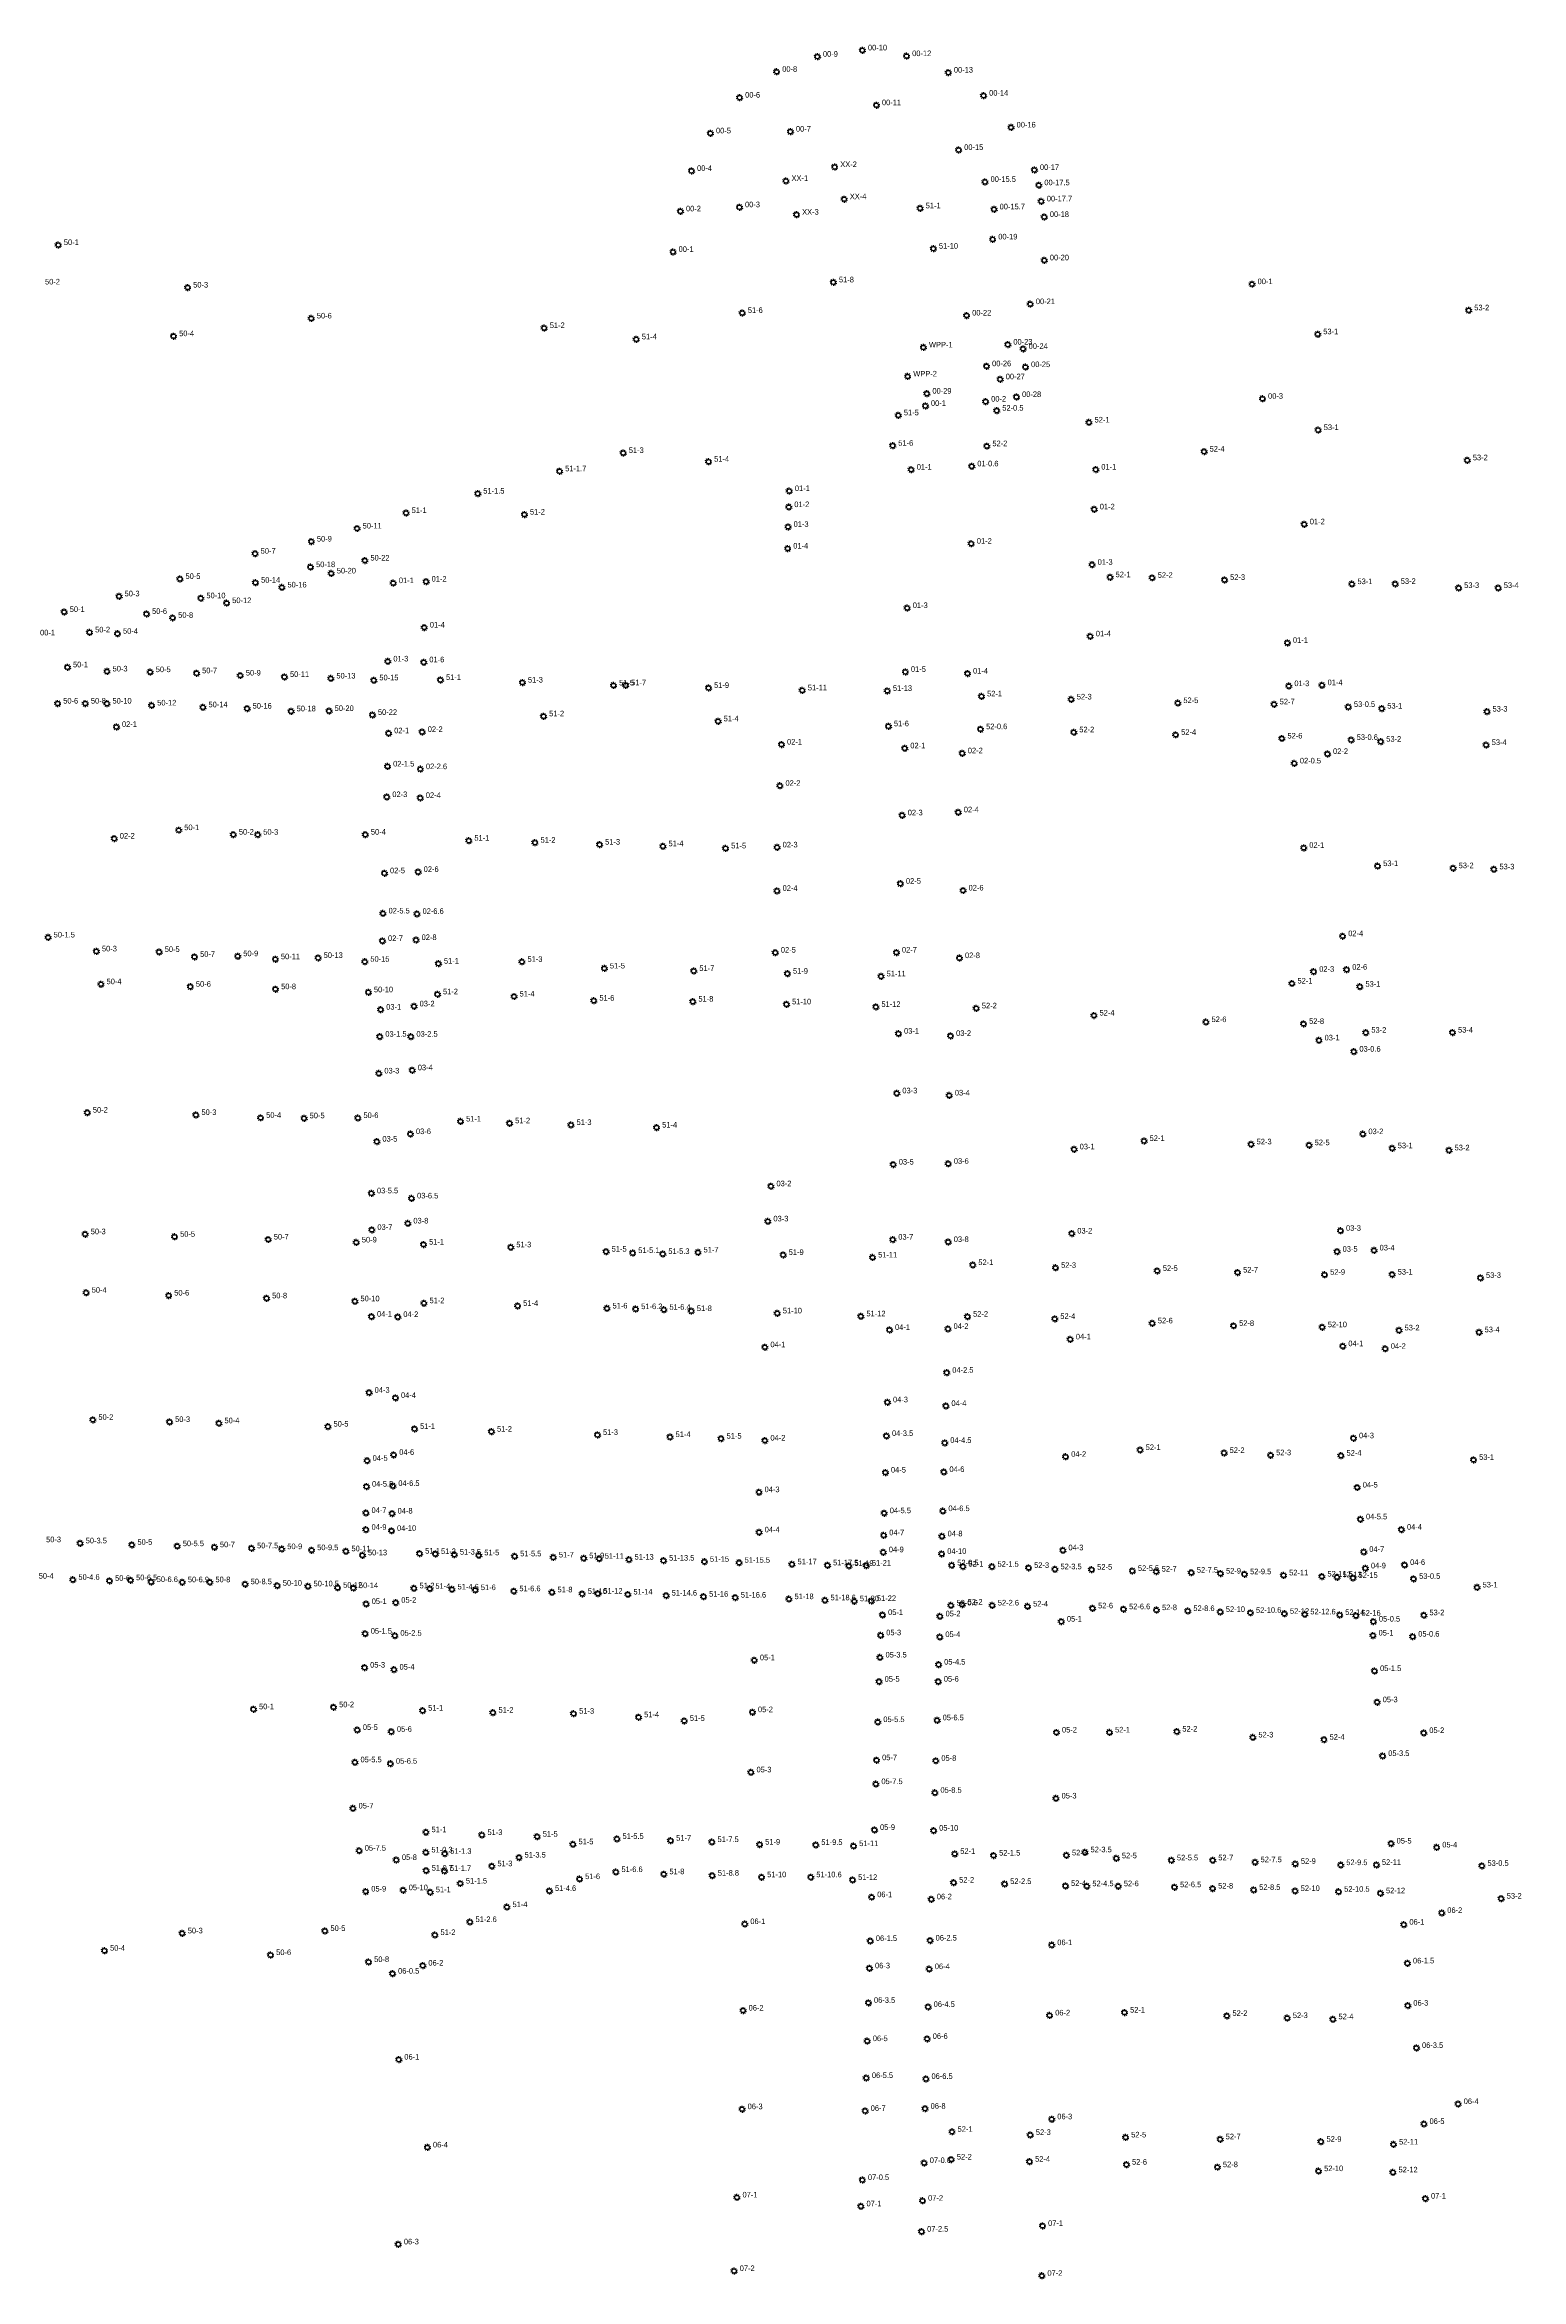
# Model space of a CAD drawing. Header units: inches. Extents: x 486468 to 494393, y 5455952 to 5461583.
# Drawn here: x 492440 to 492969, y 5458381 to 5459181 of the extents above; entities that cross this region are included whole.
import ezdxf

# ---------------------------------------------------------------- set-up
doc = ezdxf.new("R2010")
doc.units = ezdxf.units.IN
doc.header["$MEASUREMENT"] = 0
doc.layers.add('StreetLightingPoles', color=10, linetype='Continuous')

# ---------------------------------------------------------------- blocks, each defined once
blk = doc.blocks.new('Light')
at = {"color": 255}
for p, q in [((-0.71, 0.23), (-1.19, 0.39)), ((-0.44, 0.61), (-0.73, 1.01)), ((0, 0.75), (0, 1.25)), ((0.44, 0.61), (0.73, 1.01)), ((0.71, 0.23), (1.19, 0.39)), ((-0.71, -0.23), (-1.19, -0.39)), ((-0.44, -0.61), (-0.73, -1.01)), ((0, -0.75), (0, -1.25)), ((0.44, -0.61), (0.73, -1.01)), ((0.71, -0.23), (1.19, -0.39))]:
    blk.add_line(p, q, dxfattribs=at)
blk.add_circle((0, 0), 0.75, dxfattribs=at)

msp = doc.modelspace()

# ---------------------------------------------------------------- block references
at = {"layer": 'StreetLightingPoles'}
for p in [(492716.593, 5459176.976), (492732.703, 5459179.233), (492748.518, 5459177.172), (492702.014, 5459171.553), (492763.45, 5459171.284), (492688.753, 5459162.328), (492737.713, 5459159.605), (492776.071, 5459163.019), (492785.895, 5459151.634), (492678.318, 5459149.528), (492706.926, 5459150.159), (492767.132, 5459143.587), (492671.54, 5459136.082), (492722.788, 5459137.457), (492794.244, 5459136.422), (492705.343, 5459132.491), (492776.571, 5459132.147), (492795.825, 5459130.969), (492667.582, 5459121.612), (492688.702, 5459123.084), (492709.144, 5459120.417), (492726.199, 5459125.967), (492753.367, 5459122.684), (492779.813, 5459122.333), (492796.709, 5459125.179), (492797.789, 5459119.585), (492779.328, 5459111.565), (492444.952, 5459109.553), (492664.93, 5459107.087), (492758.099, 5459108.25), (492797.795, 5459104.106), (492722.318, 5459096.193), (492872.14, 5459095.555), (492491.227, 5459094.347), (492792.786, 5459088.404), (492535.478, 5459083.283), (492618.831, 5459079.837), (492689.711, 5459085.241), (492769.995, 5459084.332), (492949.68, 5459086.173), (492486.194, 5459076.933), (492651.783, 5459075.799), (492754.523, 5459072.896), (492784.73, 5459073.929), (492790.199, 5459072.395), (492895.643, 5459077.634), (492748.91, 5459062.511), (492777.122, 5459066.186), (492791.071, 5459065.866), (492755.764, 5459056.365), (492782.004, 5459061.513), (492787.845, 5459055.158), (492875.881, 5459054.535), (492745.551, 5459048.626), (492755.247, 5459051.976), (492776.794, 5459053.528), (492780.778, 5459050.261), (492813.798, 5459046.047), (492895.804, 5459043.328), (492647.107, 5459035.132), (492677.658, 5459031.998), (492743.548, 5459037.719), (492777.226, 5459037.57), (492854.973, 5459035.621), (492949.163, 5459032.532), (492624.336, 5459028.596), (492750.168, 5459029.139), (492771.835, 5459030.354), (492816.21, 5459029.192), (492595.039, 5459020.597), (492706.352, 5459015.755), (492706.54, 5459021.494), (492815.659, 5459014.957), (492551.872, 5459008.106), (492569.412, 5459013.631), (492611.74, 5459013.097), (492706.096, 5459008.678), (492890.816, 5459009.603), (492515.371, 5458999.066), (492535.503, 5459003.443), (492705.967, 5459000.929), (492771.657, 5459002.659), (492535.187, 5458994.272), (492542.619, 5458992.019), (492554.65, 5458996.637), (492814.9, 5458995.109), (492821.324, 5458990.66), (492836.394, 5458990.448), (492466.68, 5458983.823), (492488.479, 5458990.037), (492495.947, 5458983.143), (492515.517, 5458988.697), (492524.965, 5458987.005), (492564.822, 5458988.546), (492576.549, 5458989.099), (492862.299, 5458989.683), (492907.876, 5458988.194), (492923.363, 5458988.264), (492946.073, 5458986.8), (492960.236, 5458986.8), (492447.052, 5458978.22), (492476.5, 5458977.524), (492485.862, 5458976.127), (492505.191, 5458981.401), (492748.738, 5458979.628), (492456.13, 5458970.915), (492466.114, 5458970.422), (492575.909, 5458972.665), (492814.244, 5458969.495), (492884.783, 5458967.172), (492562.856, 5458960.518), (492575.732, 5458960.21), (492448.218, 5458958.432), (492462.385, 5458956.946), (492477.825, 5458956.695), (492494.42, 5458956.294), (492510.078, 5458955.491), (492525.87, 5458954.956), (492542.465, 5458954.422), (492557.853, 5458953.755), (492581.702, 5458953.884), (492611.022, 5458952.967), (492643.642, 5458951.925), (492647.969, 5458951.975), (492677.633, 5458951.039), (492748.078, 5458956.777), (492770.317, 5458956.198), (492885.292, 5458951.681), (492897.181, 5458952.02), (492444.72, 5458945.448), (492454.623, 5458945.448), (492462.348, 5458945.442), (492478.348, 5458944.767), (492496.706, 5458944.118), (492512.498, 5458943.646), (492528.256, 5458942.673), (492541.851, 5458942.782), (492711.188, 5458950.156), (492741.631, 5458949.98), (492775.327, 5458948.007), (492807.424, 5458946.919), (492845.578, 5458945.614), (492880.04, 5458945.149), (492906.604, 5458944.223), (492918.547, 5458943.654), (492956.218, 5458942.57), (492465.734, 5458937.081), (492557.343, 5458941.372), (492563.153, 5458934.824), (492575.152, 5458935.274), (492618.61, 5458940.885), (492681.068, 5458939.085), (492741.997, 5458937.326), (492774.967, 5458936.277), (492808.339, 5458935.166), (492703.743, 5458930.787), (492747.861, 5458929.431), (492768.429, 5458927.647), (492844.794, 5458934.253), (492882.813, 5458932.944), (492899.137, 5458927.398), (492907.599, 5458932.429), (492918.183, 5458931.795), (492955.918, 5458930.598), (492562.775, 5458922.93), (492574.515, 5458921.971), (492887.262, 5458924.021), (492562.493, 5458911.974), (492574.473, 5458911.664), (492703.183, 5458916.023), (492746.933, 5458905.447), (492767, 5458906.518), (492464.958, 5458897.121), (492488.035, 5458900.137), (492507.572, 5458898.551), (492516.312, 5458898.487), (492554.81, 5458898.549), (492591.852, 5458896.347), (492615.542, 5458895.638), (492638.644, 5458894.964), (492661.327, 5458894.38), (492683.753, 5458893.608), (492702.179, 5458893.957), (492890.632, 5458893.801), (492917.075, 5458887.273), (492944.097, 5458886.523), (492561.653, 5458884.714), (492573.703, 5458885.174), (492746.293, 5458880.968), (492768.717, 5458878.541), (492958.692, 5458886.107), (492702.147, 5458878.387), (492561.138, 5458870.323), (492573.304, 5458870.157), (492441.3, 5458861.734), (492458.577, 5458856.742), (492481.043, 5458856.527), (492493.686, 5458854.782), (492509.155, 5458855.019), (492560.934, 5458860.474), (492572.972, 5458860.814), (492701.537, 5458856.299), (492744.865, 5458856.341), (492904.562, 5458862.193), (492522.625, 5458853.953), (492537.922, 5458854.416), (492554.624, 5458853.033), (492580.962, 5458852.354), (492610.868, 5458853.014), (492640.37, 5458850.645), (492672.359, 5458849.724), (492705.868, 5458848.755), (492739.388, 5458847.795), (492767.432, 5458854.342), (492894.19, 5458849.462), (492906.003, 5458850.19), (492460.227, 5458845.012), (492492.207, 5458844.092), (492522.675, 5458843.223), (492555.904, 5458842.123), (492580.622, 5458841.394), (492608.041, 5458840.604), (492636.594, 5458839.097), (492672.019, 5458838.754), (492886.422, 5458845.255), (492910.728, 5458844.093), (492560.294, 5458835.904), (492572.262, 5458837.064), (492705.538, 5458837.795), (492737.517, 5458836.875), (492773.467, 5458836.346), (492815.58, 5458833.799), (492855.655, 5458831.444), (492890.569, 5458830.809), (492559.992, 5458826.214), (492571.123, 5458826.21), (492745.617, 5458827.285), (492764.239, 5458826.498), (492896.109, 5458824.887), (492912.848, 5458827.632), (492943.858, 5458827.698), (492908.57, 5458820.869), (492559.643, 5458813.054), (492571.603, 5458814.204), (492455.318, 5458799.037), (492745.007, 5458805.955), (492763.783, 5458805.184), (492494.192, 5458798.192), (492517.347, 5458797.179), (492532.896, 5458797.01), (492552.164, 5458797.095), (492570.953, 5458791.353), (492588.889, 5458795.879), (492606.444, 5458795.208), (492628.425, 5458794.615), (492659.051, 5458793.705), (492911.793, 5458791.338), (492558.933, 5458788.673), (492808.467, 5458785.897), (492833.489, 5458788.895), (492871.803, 5458787.683), (492892.565, 5458787.386), (492922.293, 5458786.281), (492942.645, 5458785.524), (492743.736, 5458780.452), (492763.419, 5458780.725), (492556.984, 5458770.154), (492571.349, 5458768.331), (492699.961, 5458772.688), (492570.023, 5458759.373), (492698.866, 5458760.114), (492454.558, 5458755.52), (492486.547, 5458754.601), (492520.066, 5458753.632), (492551.584, 5458752.572), (492557.145, 5458757.082), (492575.633, 5458751.823), (492606.866, 5458750.839), (492743.553, 5458753.582), (492763.402, 5458752.728), (492807.623, 5458755.766), (492903.783, 5458756.744), (492640.98, 5458749.269), (492650.499, 5458748.772), (492661.262, 5458748.437), (492673.88, 5458748.994), (492704.338, 5458748.114), (492736.338, 5458747.194), (492772.207, 5458744.474), (492801.813, 5458743.496), (492902.558, 5458749.274), (492915.806, 5458749.71), (492454.905, 5458734.57), (492838.217, 5458742.394), (492866.959, 5458741.809), (492898.087, 5458741.005), (492922.275, 5458741.083), (492953.867, 5458739.882), (492484.448, 5458733.581), (492519.476, 5458732.572), (492551.084, 5458731.512), (492575.803, 5458730.833), (492609.322, 5458729.864), (492641.3, 5458728.944), (492651.559, 5458728.707), (492661.652, 5458728.484), (492671.484, 5458728.01), (492702.239, 5458727.194), (492557.024, 5458726.013), (492566.424, 5458725.893), (492732.146, 5458726.131), (492742.397, 5458721.254), (492763.327, 5458721.624), (492770.317, 5458725.994), (492801.541, 5458725.217), (492836.442, 5458723.617), (492865.525, 5458722.733), (492897.262, 5458722.246), (492924.748, 5458721.09), (492953.378, 5458720.411), (492697.801, 5458715.071), (492807.089, 5458717.869), (492904.606, 5458715.438), (492919.801, 5458714.52), (492762.878, 5458705.942), (492556.154, 5458698.803), (492565.594, 5458696.943), (492741.648, 5458695.354), (492457.291, 5458689.083), (492484.762, 5458688.307), (492502.414, 5458687.856), (492541.445, 5458686.671), (492762.576, 5458694.043), (492572.422, 5458685.835), (492599.952, 5458684.849), (492637.887, 5458683.686), (492663.87, 5458682.914), (492682.11, 5458682.349), (492697.801, 5458681.682), (492741.303, 5458683.3), (492762.156, 5458680.829), (492908.424, 5458682.5), (492555.454, 5458674.433), (492564.954, 5458676.543), (492805.427, 5458675.861), (492832.089, 5458678.271), (492862.127, 5458677.243), (492878.792, 5458676.421), (492903.969, 5458676.259), (492951.406, 5458674.753), (492555.224, 5458665.196), (492564.632, 5458665.423), (492695.706, 5458663.193), (492740.928, 5458670.223), (492761.856, 5458670.413), (492909.772, 5458664.87), (492555.047, 5458655.744), (492564.387, 5458655.547), (492740.507, 5458655.678), (492761.497, 5458656.418), (492555.047, 5458649.753), (492564.19, 5458649.36), (492695.744, 5458648.807), (492740.321, 5458647.773), (492761.19, 5458647.39), (492910.926, 5458653.468), (492925.597, 5458649.782), (492452.764, 5458644.876), (492471.268, 5458644.341), (492487.509, 5458643.874), (492500.802, 5458643.493), (492514.081, 5458643.113), (492524.9, 5458642.803), (492535.597, 5458642.435), (492547.867, 5458642.029), (492553.775, 5458640.602), (492574.234, 5458641.214), (492579.902, 5458641.05), (492586.657, 5458640.855), (492595.404, 5458640.603), (492608.247, 5458640.232), (492622.095, 5458639.831), (492632.973, 5458639.517), (492638.504, 5458639.359), (492649.183, 5458639.054), (492661.52, 5458638.701), (492740.166, 5458641.695), (492761.067, 5458641.111), (492804.446, 5458642.393), (492912.105, 5458641.81), (492450.145, 5458631.83), (492463.259, 5458631.45), (492470.774, 5458631.685), (492478.173, 5458631.023), (492489.317, 5458630.962), (492499.177, 5458630.962), (492676.16, 5458638.281), (492688.579, 5458637.922), (492707.508, 5458637.375), (492720.212, 5458637.009), (492727.86, 5458636.789), (492734.115, 5458636.897), (492764.657, 5458637), (492768.668, 5458636.569), (492779.077, 5458636.502), (492792.168, 5458636.114), (492801.602, 5458635.615), (492814.741, 5458635.445), (492829.308, 5458635.014), (492837.821, 5458634.762), (492850.404, 5458634.389), (492860.835, 5458634.08), (492869.438, 5458633.825), (492883.429, 5458633.411), (492897.13, 5458633.005), (492902.56, 5458632.759), (492908.263, 5458632.501), (492912.7, 5458635.93), (492926.728, 5458637.137), (492929.927, 5458632.167), (492511.801, 5458630.247), (492523.306, 5458629.72), (492534.304, 5458629.488), (492544.883, 5458628.979), (492550.549, 5458628.855), (492555.109, 5458623.161), (492565.704, 5458623.622), (492572.226, 5458628.771), (492577.891, 5458628.609), (492585.84, 5458628.382), (492594.179, 5458628.143), (492607.951, 5458627.748), (492621.61, 5458627.354), (492632.428, 5458626.785), (492638.027, 5458626.882), (492648.762, 5458626.575), (492662.465, 5458626.179), (492675.857, 5458625.789), (492687.194, 5458625.465), (492706.426, 5458624.908), (492719.297, 5458624.504), (492729.809, 5458624.174), (492735.917, 5458624.223), (492764.392, 5458622.649), (492768.376, 5458622.958), (492779.167, 5458622.649), (492952.666, 5458629.093), (492739.909, 5458619.226), (492760.467, 5458618.744), (492791.798, 5458622.289), (492803.888, 5458616.884), (492815.059, 5458621.625), (492826.129, 5458621.309), (492837.931, 5458620.972), (492849.151, 5458620.651), (492860.771, 5458620.319), (492871.56, 5458620.011), (492883.722, 5458619.664), (492891.007, 5458619.456), (492903.505, 5458619.258), (492909.324, 5458618.968), (492915.554, 5458616.88), (492933.621, 5458619.145), (492554.775, 5458612.524), (492565.387, 5458611.808), (492739.237, 5458611.98), (492760.401, 5458611.335), (492915.422, 5458611.895), (492929.618, 5458611.506), (492554.554, 5458600.413), (492565.068, 5458599.69), (492694.019, 5458603.046), (492738.988, 5458604.03), (492759.97, 5458601.492), (492915.967, 5458599.166), (492738.667, 5458595.366), (492759.842, 5458595.369), (492514.783, 5458585.501), (492543.436, 5458586.231), (492575.314, 5458585.015), (492600.483, 5458584.268), (492629.357, 5458583.899), (492652.604, 5458582.641), (492693.335, 5458584.45), (492916.907, 5458588.017), (492551.941, 5458578.081), (492564.123, 5458577.428), (492668.962, 5458581.346), (492738.204, 5458580.905), (492759.415, 5458581.553), (492802.137, 5458577.181), (492821.122, 5458577.203), (492845.21, 5458577.509), (492872.417, 5458575.408), (492897.901, 5458574.592), (492933.586, 5458576.996), (492737.766, 5458567.273), (492758.965, 5458567.044), (492918.881, 5458568.763), (492551.102, 5458566.52), (492563.784, 5458565.993), (492692.818, 5458562.918), (492737.516, 5458558.714), (492758.64, 5458555.604), (492801.99, 5458553.57), (492550.411, 5458549.99), (492552.629, 5458534.857), (492576.517, 5458541.505), (492596.536, 5458540.476), (492616.32, 5458539.878), (492629.118, 5458537.152), (492644.86, 5458539.094), (492664.078, 5458538.447), (492678.871, 5458537.962), (492695.933, 5458537.077), (492716.013, 5458536.915), (492729.554, 5458536.517), (492737.025, 5458542.294), (492758.184, 5458542.066), (492921.883, 5458537.443), (492938.217, 5458536.045), (492565.919, 5458531.533), (492576.465, 5458534.254), (492576.586, 5458527.73), (492583.115, 5458527.61), (492583.236, 5458533.77), (492600.103, 5458529.319), (492609.823, 5458532.426), (492644.483, 5458527.224), (492765.744, 5458533.744), (492779.635, 5458533.137), (492805.715, 5458533.192), (492812.362, 5458534.311), (492823.578, 5458532.165), (492843.274, 5458531.407), (492858.078, 5458531.432), (492873.216, 5458530.75), (492887.634, 5458530.16), (492903.883, 5458529.715), (492916.634, 5458529.785), (492954.403, 5458529.438), (492554.949, 5458520.27), (492568.36, 5458520.737), (492578.048, 5458520.002), (492588.82, 5458523.136), (492620.699, 5458520.461), (492631.481, 5458524.707), (492661.642, 5458526.465), (492678.964, 5458525.936), (492696.63, 5458525.396), (492714.221, 5458525.378), (492729.184, 5458524.4), (492765.351, 5458523.442), (492783.613, 5458522.951), (492805.375, 5458522.255), (492813.004, 5458522.167), (492824.27, 5458522.167), (492844.376, 5458521.819), (492858.035, 5458521.34), (492872.724, 5458520.841), (492887.558, 5458520.443), (492903.124, 5458520.177), (492918.078, 5458519.634), (492605.491, 5458514.68), (492736.005, 5458518.246), (492757.363, 5458517.476), (492940.02, 5458512.601), (492961.289, 5458517.704), (492489.282, 5458505.295), (492540.346, 5458506.141), (492579.729, 5458504.684), (492592.269, 5458509.336), (492690.61, 5458508.609), (492756.922, 5458502.716), (492926.463, 5458508.387), (492461.469, 5458499.072), (492520.927, 5458497.519), (492555.992, 5458495.021), (492735.528, 5458502.552), (492800.451, 5458501.075), (492564.552, 5458490.861), (492575.38, 5458493.756), (492735.231, 5458492.782), (492756.616, 5458492.497), (492927.747, 5458494.538), (492734.854, 5458480.421), (492756.212, 5458478.963), (492927.865, 5458479.427), (492689.986, 5458477.662), (492799.702, 5458475.915), (492826.491, 5458476.945), (492863.127, 5458475.761), (492884.736, 5458474.964), (492901.08, 5458474.529), (492734.437, 5458466.72), (492755.87, 5458467.519), (492930.965, 5458464.273), (492566.78, 5458460.112), (492734.109, 5458453.516), (492755.441, 5458453.191), (492689.646, 5458442.362), (492733.678, 5458441.741), (492755.123, 5458442.54), (492800.45, 5458438.767), (492945.891, 5458444.191), (492764.778, 5458434.261), (492792.782, 5458433.131), (492826.914, 5458432.248), (492860.719, 5458431.587), (492896.812, 5458430.71), (492933.666, 5458437.084), (492577.029, 5458428.673), (492754.815, 5458423.089), (492764.517, 5458424.352), (492792.521, 5458423.57), (492922.747, 5458429.728), (492732.688, 5458417), (492827.192, 5458422.515), (492859.732, 5458421.61), (492895.935, 5458420.185), (492922.572, 5458419.731), (492687.803, 5458410.772), (492732.173, 5458407.599), (492754.226, 5458409.583), (492934.183, 5458410.341), (492797.171, 5458400.594), (492566.628, 5458393.979), (492753.882, 5458398.525), (492686.801, 5458384.43), (492796.919, 5458382.725)]:
    msp.add_blockref('Light', p, dxfattribs=at)

# ---------------------------------------------------------------- texts
for s, p in [('00-9', (492718.593, 5459176.976)), ('00-10', (492734.703, 5459179.233)), ('00-12', (492750.518, 5459177.172)), ('00-8', (492704.014, 5459171.553)), ('00-13', (492765.45, 5459171.284)), ('00-6', (492690.753, 5459162.328)), ('00-11', (492739.713, 5459159.605)), ('00-14', (492778.071, 5459163.019)), ('00-7', (492708.926, 5459150.159)), ('00-16', (492787.895, 5459151.634)), ('00-5', (492680.318, 5459149.528)), ('00-15', (492769.132, 5459143.587)), ('00-4', (492673.54, 5459136.082)), ('XX-2', (492724.788, 5459137.457)), ('00-17', (492796.244, 5459136.422)), ('XX-1', (492707.343, 5459132.491)), ('XX-4', (492728.199, 5459125.967)), ('00-15.5', (492778.571, 5459132.147)), ('00-17.5', (492797.825, 5459130.969)), ('00-2', (492669.582, 5459121.612)), ('00-3', (492690.702, 5459123.084)), ('XX-3', (492711.144, 5459120.417)), ('51-1', (492755.367, 5459122.684)), ('00-15.7', (492781.813, 5459122.333)), ('00-17.7', (492798.709, 5459125.179)), ('00-18', (492799.789, 5459119.585)), ('00-19', (492781.328, 5459111.565)), ('50-1', (492446.952, 5459109.553)), ('00-1', (492666.93, 5459107.087)), ('51-10', (492760.099, 5459108.25)), ('00-20', (492799.795, 5459104.106)), ('50-2', (492440.201, 5459095.45)), ('50-3', (492493.227, 5459094.347)), ('51-8', (492724.318, 5459096.193)), ('00-1', (492874.14, 5459095.555)), ('00-21', (492794.786, 5459088.404)), ('53-2', (492951.68, 5459086.173)), ('50-6', (492537.478, 5459083.283)), ('51-2', (492620.831, 5459079.837)), ('51-6', (492691.711, 5459085.241)), ('00-22', (492771.995, 5459084.332)), ('53-1', (492897.643, 5459077.634)), ('50-4', (492488.194, 5459076.933)), ('51-4', (492653.783, 5459075.799)), ('WPP-1', (492756.523, 5459072.896)), ('00-23', (492786.73, 5459073.929)), ('00-24', (492792.199, 5459072.395)), ('WPP-2', (492750.91, 5459062.511)), ('00-26', (492779.122, 5459066.186)), ('00-25', (492793.071, 5459065.866)), ('00-29', (492757.764, 5459056.365)), ('00-27', (492784.004, 5459061.513)), ('00-28', (492789.845, 5459055.158)), ('00-3', (492877.881, 5459054.535)), ('51-5', (492747.551, 5459048.626)), ('00-1', (492757.247, 5459051.976)), ('00-2', (492778.794, 5459053.528)), ('52-0.5', (492782.778, 5459050.261)), ('52-1', (492815.798, 5459046.047)), ('51-6', (492745.548, 5459037.719)), ('53-1', (492897.804, 5459043.328)), ('51-3', (492649.107, 5459035.132)), ('51-4', (492679.658, 5459031.998)), ('01-0.6', (492773.835, 5459030.354)), ('52-2', (492779.226, 5459037.57)), ('52-4', (492856.973, 5459035.621)), ('53-2', (492951.163, 5459032.532)), ('51-1.7', (492626.336, 5459028.596)), ('01-1', (492752.168, 5459029.139)), ('01-1', (492818.21, 5459029.192)), ('51-1.5', (492597.039, 5459020.597)), ('01-2', (492708.352, 5459015.755)), ('01-1', (492708.54, 5459021.494)), ('01-2', (492817.659, 5459014.957)), ('50-11', (492553.872, 5459008.106)), ('51-1', (492571.412, 5459013.631)), ('51-2', (492613.74, 5459013.097)), ('01-3', (492708.096, 5459008.678)), ('01-2', (492892.816, 5459009.603)), ('50-7', (492517.371, 5458999.066)), ('50-9', (492537.503, 5459003.443)), ('01-4', (492707.967, 5459000.929)), ('01-2', (492773.657, 5459002.659)), ('50-5', (492490.479, 5458990.037)), ('50-18', (492537.187, 5458994.272)), ('50-20', (492544.619, 5458992.019)), ('50-22', (492556.65, 5458996.637)), ('01-3', (492816.9, 5458995.109)), ('52-1', (492823.324, 5458990.66)), ('52-2', (492838.394, 5458990.448)), ('52-3', (492864.299, 5458989.683)), ('50-3', (492468.68, 5458983.823)), ('50-10', (492497.947, 5458983.143)), ('50-14', (492517.517, 5458988.697)), ('50-16', (492526.965, 5458987.005)), ('01-1', (492566.822, 5458988.546)), ('01-2', (492578.549, 5458989.099)), ('53-1', (492909.876, 5458988.194)), ('53-2', (492925.363, 5458988.264)), ('53-3', (492948.073, 5458986.8)), ('53-4', (492962.236, 5458986.8)), ('50-1', (492449.052, 5458978.22)), ('50-6', (492478.5, 5458977.524)), ('50-8', (492487.862, 5458976.127)), ('50-12', (492507.191, 5458981.401)), ('01-3', (492750.738, 5458979.628)), ('00-1', (492438.428, 5458969.853)), ('50-2', (492458.13, 5458970.915)), ('50-4', (492468.114, 5458970.422)), ('01-4', (492577.909, 5458972.665)), ('01-4', (492816.244, 5458969.495)), ('01-1', (492886.783, 5458967.172)), ('50-1', (492450.218, 5458958.432)), ('01-3', (492564.856, 5458960.518)), ('01-6', (492577.732, 5458960.21)), ('50-3', (492464.385, 5458956.946)), ('50-5', (492479.825, 5458956.695)), ('50-7', (492496.42, 5458956.294)), ('50-9', (492512.078, 5458955.491)), ('50-11', (492527.87, 5458954.956)), ('50-13', (492544.465, 5458954.422)), ('50-15', (492559.853, 5458953.755)), ('51-1', (492583.702, 5458953.884)), ('51-3', (492613.022, 5458952.967)), ('51-5', (492645.642, 5458951.925)), ('51-7', (492649.969, 5458951.975)), ('51-9', (492679.633, 5458951.039)), ('51-11', (492713.188, 5458950.156)), ('51-13', (492743.631, 5458949.98)), ('01-5', (492750.078, 5458956.777)), ('01-4', (492772.317, 5458956.198)), ('01-3', (492887.292, 5458951.681)), ('01-4', (492899.181, 5458952.02)), ('50-6', (492446.72, 5458945.448)), ('50-8', (492456.623, 5458945.448)), ('50-10', (492464.348, 5458945.442)), ('50-12', (492480.348, 5458944.767)), ('50-14', (492498.706, 5458944.118)), ('50-16', (492514.498, 5458943.646)), ('50-18', (492530.256, 5458942.673)), ('50-20', (492543.851, 5458942.782)), ('52-1', (492777.327, 5458948.007)), ('52-3', (492809.424, 5458946.919)), ('52-5', (492847.578, 5458945.614)), ('52-7', (492882.04, 5458945.149)), ('53-0.5', (492908.604, 5458944.223)), ('53-1', (492920.547, 5458943.654)), ('53-3', (492958.218, 5458942.57)), ('02-1', (492467.734, 5458937.081)), ('50-22', (492559.343, 5458941.372)), ('02-1', (492565.153, 5458934.824)), ('02-2', (492577.152, 5458935.274)), ('51-2', (492620.61, 5458940.885)), ('51-4', (492683.068, 5458939.085)), ('51-6', (492743.997, 5458937.326)), ('52-0.6', (492776.967, 5458936.277)), ('52-2', (492810.339, 5458935.166)), ('52-4', (492846.794, 5458934.253)), ('02-1', (492705.743, 5458930.787)), ('02-1', (492749.861, 5458929.431)), ('02-2', (492770.429, 5458927.647)), ('52-6', (492884.813, 5458932.944)), ('02-2', (492901.137, 5458927.398)), ('53-0.6', (492909.599, 5458932.429)), ('53-2', (492920.183, 5458931.795)), ('53-4', (492957.918, 5458930.598)), ('02-1.5', (492564.775, 5458922.93)), ('02-2.6', (492576.515, 5458921.971)), ('02-0.5', (492889.262, 5458924.021)), ('02-3', (492564.493, 5458911.974)), ('02-4', (492576.473, 5458911.664)), ('02-2', (492705.183, 5458916.023)), ('02-3', (492748.933, 5458905.447)), ('02-4', (492769, 5458906.518)), ('02-2', (492466.958, 5458897.121)), ('50-1', (492490.035, 5458900.137)), ('50-2', (492509.572, 5458898.551)), ('50-3', (492518.312, 5458898.487)), ('50-4', (492556.81, 5458898.549)), ('51-1', (492593.852, 5458896.347)), ('51-2', (492617.542, 5458895.638)), ('51-3', (492640.644, 5458894.964)), ('51-4', (492663.327, 5458894.38)), ('02-3', (492704.179, 5458893.957)), ('02-1', (492892.632, 5458893.801)), ('51-5', (492685.753, 5458893.608)), ('53-1', (492919.075, 5458887.273)), ('53-2', (492946.097, 5458886.523)), ('53-3', (492960.692, 5458886.107)), ('02-5', (492563.653, 5458884.714)), ('02-6', (492575.703, 5458885.174)), ('02-4', (492704.147, 5458878.387)), ('02-5', (492748.293, 5458880.968)), ('02-6', (492770.717, 5458878.541)), ('02-5.5', (492563.138, 5458870.323)), ('02-6.6', (492575.304, 5458870.157)), ('50-1.5', (492443.3, 5458861.734)), ('02-4', (492906.562, 5458862.193)), ('50-3', (492460.577, 5458856.742)), ('50-5', (492483.043, 5458856.527)), ('50-7', (492495.686, 5458854.782)), ('50-9', (492511.155, 5458855.019)), ('50-11', (492524.625, 5458853.953)), ('50-13', (492539.922, 5458854.416)), ('02-7', (492562.934, 5458860.474)), ('02-8', (492574.972, 5458860.814)), ('02-5', (492703.537, 5458856.299)), ('02-7', (492746.865, 5458856.341)), ('02-8', (492769.432, 5458854.342)), ('50-15', (492556.624, 5458853.033)), ('51-1', (492582.962, 5458852.354)), ('51-3', (492612.868, 5458853.014)), ('51-5', (492642.37, 5458850.645)), ('51-7', (492674.359, 5458849.724)), ('51-9', (492707.868, 5458848.755)), ('51-11', (492741.388, 5458847.795)), ('02-3', (492896.19, 5458849.462)), ('02-6', (492908.003, 5458850.19)), ('50-4', (492462.227, 5458845.012)), ('50-6', (492494.207, 5458844.092)), ('50-8', (492524.675, 5458843.223)), ('50-10', (492557.904, 5458842.123)), ('51-2', (492582.622, 5458841.394)), ('51-4', (492610.041, 5458840.604)), ('51-6', (492638.594, 5458839.097)), ('51-8', (492674.019, 5458838.754)), ('51-10', (492707.538, 5458837.795)), ('52-1', (492888.422, 5458845.255)), ('53-1', (492912.728, 5458844.093)), ('03-1', (492562.294, 5458835.904)), ('03-2', (492574.262, 5458837.064)), ('51-12', (492739.517, 5458836.875)), ('52-2', (492775.467, 5458836.346)), ('52-4', (492817.58, 5458833.799)), ('52-6', (492857.655, 5458831.444)), ('52-8', (492892.569, 5458830.809)), ('03-1.5', (492561.992, 5458826.214)), ('03-2.5', (492573.123, 5458826.21)), ('03-1', (492747.617, 5458827.285)), ('03-2', (492766.239, 5458826.498)), ('03-1', (492898.109, 5458824.887)), ('53-2', (492914.848, 5458827.632)), ('53-4', (492945.858, 5458827.698)), ('03-4', (492573.603, 5458814.204)), ('03-0.6', (492910.57, 5458820.869)), ('03-3', (492561.643, 5458813.054)), ('03-3', (492747.007, 5458805.955)), ('50-2', (492457.318, 5458799.037)), ('50-3', (492496.192, 5458798.192)), ('03-4', (492765.783, 5458805.184)), ('50-4', (492519.347, 5458797.179)), ('50-5', (492534.896, 5458797.01)), ('50-6', (492554.164, 5458797.095)), ('03-6', (492572.953, 5458791.353)), ('51-1', (492590.889, 5458795.879)), ('51-2', (492608.444, 5458795.208)), ('51-3', (492630.425, 5458794.615)), ('51-4', (492661.051, 5458793.705)), ('03-2', (492913.793, 5458791.338)), ('03-5', (492560.933, 5458788.673)), ('03-1', (492810.467, 5458785.897)), ('52-1', (492835.489, 5458788.895)), ('52-3', (492873.803, 5458787.683)), ('52-5', (492894.565, 5458787.386)), ('53-1', (492924.293, 5458786.281)), ('53-2', (492944.645, 5458785.524)), ('03-5', (492745.736, 5458780.452)), ('03-6', (492765.419, 5458780.725)), ('03-5.5', (492558.984, 5458770.154)), ('03-6.5', (492573.349, 5458768.331)), ('03-2', (492701.961, 5458772.688)), ('03-8', (492572.023, 5458759.373)), ('03-3', (492700.866, 5458760.114)), ('50-3', (492456.558, 5458755.52)), ('50-5', (492488.547, 5458754.601)), ('50-7', (492522.066, 5458753.632)), ('50-9', (492553.584, 5458752.572)), ('03-7', (492559.145, 5458757.082)), ('51-1', (492577.633, 5458751.823)), ('51-3', (492608.866, 5458750.839)), ('03-7', (492745.553, 5458753.582)), ('03-8', (492765.402, 5458752.728)), ('03-2', (492809.623, 5458755.766)), ('03-3', (492905.783, 5458756.744)), ('03-4', (492917.806, 5458749.71)), ('51-5', (492642.98, 5458749.269)), ('51-5.1', (492652.499, 5458748.772)), ('51-5.3', (492663.262, 5458748.437)), ('51-7', (492675.88, 5458748.994)), ('51-9', (492706.338, 5458748.114)), ('51-11', (492738.338, 5458747.194)), ('52-1', (492774.207, 5458744.474)), ('52-3', (492803.813, 5458743.496)), ('52-5', (492840.217, 5458742.394)), ('52-7', (492868.959, 5458741.809)), ('03-5', (492904.558, 5458749.274)), ('50-4', (492456.905, 5458734.57)), ('52-9', (492900.087, 5458741.005)), ('53-1', (492924.275, 5458741.083)), ('53-3', (492955.867, 5458739.882)), ('50-6', (492486.448, 5458733.581)), ('50-8', (492521.476, 5458732.572)), ('50-10', (492553.084, 5458731.512)), ('04-1', (492559.024, 5458726.013)), ('04-2', (492568.424, 5458725.893)), ('51-2', (492577.803, 5458730.833)), ('51-4', (492611.322, 5458729.864)), ('51-6', (492643.3, 5458728.944)), ('51-6.2', (492653.559, 5458728.707)), ('51-6.4', (492663.652, 5458728.484)), ('51-8', (492673.484, 5458728.01)), ('51-10', (492704.239, 5458727.194)), ('51-12', (492734.146, 5458726.131)), ('52-2', (492772.317, 5458725.994)), ('04-1', (492744.397, 5458721.254)), ('04-2', (492765.327, 5458721.624)), ('52-4', (492803.541, 5458725.217)), ('04-1', (492809.089, 5458717.869)), ('52-6', (492838.442, 5458723.617)), ('52-8', (492867.525, 5458722.733)), ('52-10', (492899.262, 5458722.246)), ('53-2', (492926.748, 5458721.09)), ('53-4', (492955.378, 5458720.411)), ('04-1', (492699.801, 5458715.071)), ('04-1', (492906.606, 5458715.438)), ('04-2', (492921.801, 5458714.52)), ('04-2.5', (492764.878, 5458705.942)), ('04-3', (492558.154, 5458698.803)), ('04-4', (492567.594, 5458696.943)), ('04-3', (492743.648, 5458695.354)), ('04-4', (492764.576, 5458694.043)), ('50-2', (492459.291, 5458689.083)), ('50-3', (492486.762, 5458688.307)), ('50-4', (492504.414, 5458687.856)), ('50-5', (492543.445, 5458686.671)), ('51-1', (492574.422, 5458685.835)), ('51-2', (492601.952, 5458684.849)), ('51-3', (492639.887, 5458683.686)), ('51-4', (492665.87, 5458682.914)), ('51-5', (492684.11, 5458682.349)), ('04-2', (492699.801, 5458681.682)), ('04-3.5', (492743.303, 5458683.3)), ('04-4.5', (492764.156, 5458680.829)), ('52-1', (492834.089, 5458678.271)), ('04-3', (492910.424, 5458682.5)), ('04-5', (492557.454, 5458674.433)), ('04-6', (492566.954, 5458676.543)), ('04-5', (492742.928, 5458670.223)), ('04-6', (492763.856, 5458670.413)), ('04-2', (492807.427, 5458675.861)), ('52-2', (492864.127, 5458677.243)), ('52-3', (492880.792, 5458676.421)), ('52-4', (492905.969, 5458676.259)), ('53-1', (492953.406, 5458674.753)), ('04-5.5', (492557.224, 5458665.196)), ('04-6.5', (492566.632, 5458665.423)), ('04-3', (492697.706, 5458663.193)), ('04-5', (492911.772, 5458664.87)), ('04-7', (492557.047, 5458655.744)), ('04-8', (492566.387, 5458655.547)), ('04-5.5', (492742.507, 5458655.678)), ('04-6.5', (492763.497, 5458656.418)), ('04-9', (492557.047, 5458649.753)), ('04-10', (492566.19, 5458649.36)), ('04-4', (492697.744, 5458648.807)), ('04-7', (492742.321, 5458647.773)), ('04-8', (492763.19, 5458647.39)), ('04-5.5', (492912.926, 5458653.468)), ('04-4', (492927.597, 5458649.782)), ('50-3', (492440.572, 5458645.287)), ('50-3.5', (492454.764, 5458644.876)), ('50-5', (492473.268, 5458644.341)), ('50-5.5', (492489.509, 5458643.874)), ('50-7', (492502.802, 5458643.493)), ('50-7.5', (492516.081, 5458643.113)), ('50-9', (492526.9, 5458642.803)), ('50-9.5', (492537.597, 5458642.435)), ('50-11', (492549.867, 5458642.029)), ('50-13', (492555.775, 5458640.602)), ('51-1', (492576.234, 5458641.214)), ('51-3', (492581.902, 5458641.05)), ('51-3.5', (492588.657, 5458640.855)), ('51-5', (492597.404, 5458640.603)), ('51-5.5', (492610.247, 5458640.232)), ('51-7', (492624.095, 5458639.831)), ('51-9', (492634.973, 5458639.517)), ('51-11', (492640.504, 5458639.359)), ('51-13', (492651.183, 5458639.054)), ('51-13.5', (492663.52, 5458638.701)), ('51-15', (492678.16, 5458638.281)), ('51-15.5', (492690.579, 5458637.922)), ('04-9', (492742.166, 5458641.695)), ('04-10', (492763.067, 5458641.111)), ('04-3', (492806.446, 5458642.393)), ('04-7', (492914.105, 5458641.81)), ('50-4', (492437.947, 5458632.237)), ('50-4.6', (492452.145, 5458631.83)), ('50-6', (492465.259, 5458631.45)), ('50-6.5', (492472.774, 5458631.685)), ('50-6.6', (492480.173, 5458631.023)), ('50-6.9', (492491.317, 5458630.962)), ('50-8', (492501.177, 5458630.962)), ('50-8.5', (492513.801, 5458630.247)), ('51-17', (492709.508, 5458637.375)), ('51-17.5', (492722.212, 5458637.009)), ('51-19', (492729.86, 5458636.789)), ('51-21', (492736.115, 5458636.897)), ('52-0.5', (492766.657, 5458637)), ('52-1', (492770.668, 5458636.569)), ('52-1.5', (492781.077, 5458636.502)), ('52-3', (492794.168, 5458636.114)), ('52-3.5', (492803.602, 5458635.615)), ('52-5', (492816.741, 5458635.445)), ('52-5.5', (492831.308, 5458635.014)), ('52-7', (492839.821, 5458634.762)), ('52-7.5', (492852.404, 5458634.389)), ('52-9', (492862.835, 5458634.08)), ('52-9.5', (492871.438, 5458633.825)), ('52-11', (492885.429, 5458633.411)), ('52-11.5', (492899.13, 5458633.005)), ('52-13', (492904.56, 5458632.759)), ('52-15', (492910.263, 5458632.501)), ('04-9', (492914.7, 5458635.93)), ('04-6', (492928.728, 5458637.137)), ('53-0.5', (492931.927, 5458632.167)), ('50-10', (492525.306, 5458629.72)), ('50-10.5', (492536.304, 5458629.488)), ('50-12', (492546.883, 5458628.979)), ('50-14', (492552.549, 5458628.855)), ('05-1', (492557.109, 5458623.161)), ('05-2', (492567.704, 5458623.622)), ('51-2', (492574.226, 5458628.771)), ('51-4', (492579.891, 5458628.609)), ('51-4.6', (492587.84, 5458628.382)), ('51-6', (492596.179, 5458628.143)), ('51-6.6', (492609.951, 5458627.748)), ('51-8', (492623.61, 5458627.354)), ('51-10', (492634.428, 5458626.785)), ('51-12', (492640.027, 5458626.882)), ('51-14', (492650.762, 5458626.575)), ('51-14.6', (492664.465, 5458626.179)), ('51-16', (492677.857, 5458625.789)), ('51-16.6', (492689.194, 5458625.465)), ('51-18', (492708.426, 5458624.908)), ('51-18.6', (492721.297, 5458624.504)), ('51-20', (492731.809, 5458624.174)), ('51-22', (492737.917, 5458624.223)), ('52-0.6', (492766.392, 5458622.649)), ('52-2', (492770.376, 5458622.958)), ('52-2.6', (492781.167, 5458622.649)), ('52-4', (492793.798, 5458622.289)), ('53-1', (492954.666, 5458629.093)), ('05-1', (492741.909, 5458619.226)), ('05-2', (492762.467, 5458618.744)), ('05-1', (492805.888, 5458616.884)), ('52-6', (492817.059, 5458621.625)), ('52-6.6', (492828.129, 5458621.309)), ('52-8', (492839.931, 5458620.972)), ('52-8.6', (492851.151, 5458620.651)), ('52-10', (492862.771, 5458620.319)), ('52-10.6', (492873.56, 5458620.011)), ('52-12', (492885.722, 5458619.664)), ('52-12.6', (492893.007, 5458619.456)), ('52-14', (492905.505, 5458619.258)), ('52-16', (492911.324, 5458618.968)), ('05-0.5', (492917.554, 5458616.88)), ('53-2', (492935.621, 5458619.145)), ('05-1.5', (492556.775, 5458612.524)), ('05-2.5', (492567.387, 5458611.808)), ('05-3', (492741.237, 5458611.98)), ('05-4', (492762.401, 5458611.335)), ('05-1', (492917.422, 5458611.895)), ('05-0.6', (492931.618, 5458611.506)), ('05-3', (492556.554, 5458600.413)), ('05-4', (492567.068, 5458599.69)), ('05-1', (492696.019, 5458603.046)), ('05-3.5', (492740.988, 5458604.03)), ('05-4.5', (492761.97, 5458601.492)), ('05-1.5', (492917.967, 5458599.166)), ('05-5', (492740.667, 5458595.366)), ('05-6', (492761.842, 5458595.369)), ('50-1', (492516.783, 5458585.501)), ('50-2', (492545.436, 5458586.231)), ('51-1', (492577.314, 5458585.015)), ('51-2', (492602.483, 5458584.268)), ('51-3', (492631.357, 5458583.899)), ('51-4', (492654.604, 5458582.641)), ('05-2', (492695.335, 5458584.45)), ('05-3', (492918.907, 5458588.017)), ('05-5', (492553.941, 5458578.081)), ('05-6', (492566.123, 5458577.428)), ('51-5', (492670.962, 5458581.346)), ('05-5.5', (492740.204, 5458580.905)), ('05-6.5', (492761.415, 5458581.553)), ('05-2', (492804.137, 5458577.181)), ('52-1', (492823.122, 5458577.203)), ('52-2', (492847.21, 5458577.509)), ('52-3', (492874.417, 5458575.408)), ('52-4', (492899.901, 5458574.592)), ('05-2', (492935.586, 5458576.996)), ('05-5.5', (492553.102, 5458566.52)), ('05-6.5', (492565.784, 5458565.993)), ('05-7', (492739.766, 5458567.273)), ('05-8', (492760.965, 5458567.044)), ('05-3.5', (492920.881, 5458568.763)), ('05-3', (492694.818, 5458562.918)), ('05-7.5', (492739.516, 5458558.714)), ('05-7', (492552.411, 5458549.99)), ('05-8.5', (492760.64, 5458555.604)), ('05-3', (492803.99, 5458553.57)), ('05-9', (492739.025, 5458542.294)), ('05-10', (492760.184, 5458542.066)), ('05-7.5', (492554.629, 5458534.857)), ('51-0.3', (492578.465, 5458534.254)), ('51-1', (492578.517, 5458541.505)), ('51-1.3', (492585.236, 5458533.77)), ('51-3', (492598.536, 5458540.476)), ('51-5', (492618.32, 5458539.878)), ('51-5', (492631.118, 5458537.152)), ('51-5.5', (492646.86, 5458539.094)), ('51-7', (492666.078, 5458538.447)), ('51-7.5', (492680.871, 5458537.962)), ('51-9', (492697.933, 5458537.077)), ('51-9.5', (492718.013, 5458536.915)), ('51-11', (492731.554, 5458536.517)), ('52-3.5', (492814.362, 5458534.311)), ('05-5', (492923.883, 5458537.443)), ('05-4', (492940.217, 5458536.045)), ('05-8', (492567.919, 5458531.533)), ('51-0.7', (492578.586, 5458527.73)), ('51-1.7', (492585.115, 5458527.61)), ('51-3', (492602.103, 5458529.319)), ('51-3.5', (492611.823, 5458532.426)), ('51-6.6', (492646.483, 5458527.224)), ('51-8', (492663.642, 5458526.465)), ('51-8.8', (492680.964, 5458525.936)), ('52-1', (492767.744, 5458533.744)), ('52-1.5', (492781.635, 5458533.137)), ('52-3', (492807.715, 5458533.192)), ('52-5', (492825.578, 5458532.165)), ('52-5.5', (492845.274, 5458531.407)), ('52-7', (492860.078, 5458531.432)), ('52-7.5', (492875.216, 5458530.75)), ('52-9', (492889.634, 5458530.16)), ('52-9.5', (492905.883, 5458529.715)), ('52-11', (492918.634, 5458529.785)), ('53-0.5', (492956.403, 5458529.438)), ('05-9', (492556.949, 5458520.27)), ('05-10', (492570.36, 5458520.737)), ('51-1', (492580.048, 5458520.002)), ('51-1.5', (492590.82, 5458523.136)), ('51-4.6', (492622.699, 5458520.461)), ('51-6', (492633.481, 5458524.707)), ('51-10', (492698.63, 5458525.396)), ('51-10.6', (492716.221, 5458525.378)), ('51-12', (492731.184, 5458524.4)), ('06-1', (492738.005, 5458518.246)), ('52-2', (492767.351, 5458523.442)), ('52-2.5', (492785.613, 5458522.951)), ('52-4', (492807.375, 5458522.255)), ('52-4.5', (492815.004, 5458522.167)), ('52-6', (492826.27, 5458522.167)), ('52-6.5', (492846.376, 5458521.819)), ('52-8', (492860.035, 5458521.34)), ('52-8.5', (492874.724, 5458520.841)), ('52-10', (492889.558, 5458520.443)), ('52-10.5', (492905.124, 5458520.177)), ('52-12', (492920.078, 5458519.634)), ('51-4', (492607.491, 5458514.68)), ('06-2', (492759.363, 5458517.476)), ('06-2', (492942.02, 5458512.601)), ('53-2', (492963.289, 5458517.704)), ('50-3', (492491.282, 5458505.295)), ('50-5', (492542.346, 5458506.141)), ('51-2', (492581.729, 5458504.684)), ('51-2.6', (492594.269, 5458509.336)), ('06-1', (492692.61, 5458508.609)), ('06-1.5', (492737.528, 5458502.552)), ('06-2.5', (492758.922, 5458502.716)), ('06-1', (492928.463, 5458508.387)), ('50-4', (492463.469, 5458499.072)), ('50-6', (492522.927, 5458497.519)), ('50-8', (492557.992, 5458495.021)), ('06-1', (492802.451, 5458501.075)), ('06-1.5', (492929.747, 5458494.538)), ('06-0.5', (492566.552, 5458490.861)), ('06-2', (492577.38, 5458493.756)), ('06-3', (492737.231, 5458492.782)), ('06-4', (492758.616, 5458492.497)), ('06-3.5', (492736.854, 5458480.421)), ('06-4.5', (492758.212, 5458478.963)), ('06-3', (492929.865, 5458479.427)), ('06-2', (492691.986, 5458477.662)), ('06-2', (492801.702, 5458475.915)), ('52-1', (492828.491, 5458476.945)), ('52-2', (492865.127, 5458475.761)), ('52-3', (492886.736, 5458474.964)), ('52-4', (492903.08, 5458474.529)), ('06-5', (492736.437, 5458466.72)), ('06-6', (492757.87, 5458467.519)), ('06-3.5', (492932.965, 5458464.273)), ('06-1', (492568.78, 5458460.112)), ('06-5.5', (492736.109, 5458453.516)), ('06-6.5', (492757.441, 5458453.191)), ('06-3', (492691.646, 5458442.362)), ('06-7', (492735.678, 5458441.741)), ('06-8', (492757.123, 5458442.54)), ('06-3', (492802.45, 5458438.767)), ('06-4', (492947.891, 5458444.191)), ('52-1', (492766.778, 5458434.261)), ('52-3', (492794.782, 5458433.131)), ('52-5', (492828.914, 5458432.248)), ('52-7', (492862.719, 5458431.587)), ('52-9', (492898.812, 5458430.71)), ('06-5', (492935.666, 5458437.084)), ('06-4', (492579.029, 5458428.673)), ('07-0.6', (492756.815, 5458423.089)), ('52-2', (492766.517, 5458424.352)), ('52-4', (492794.521, 5458423.57)), ('52-6', (492829.192, 5458422.515)), ('52-11', (492924.747, 5458429.728)), ('07-0.5', (492734.688, 5458417)), ('52-8', (492861.732, 5458421.61)), ('52-10', (492897.935, 5458420.185)), ('52-12', (492924.572, 5458419.731)), ('07-1', (492689.803, 5458410.772)), ('07-1', (492734.173, 5458407.599)), ('07-2', (492756.226, 5458409.583)), ('07-1', (492936.183, 5458410.341)), ('07-2.5', (492755.882, 5458398.525)), ('07-1', (492799.171, 5458400.594)), ('06-3', (492568.628, 5458393.979)), ('07-2', (492688.801, 5458384.43)), ('07-2', (492798.919, 5458382.725))]:
    msp.add_text(s, height=2, dxfattribs=at).set_placement(p)

doc.saveas('drawing.dxf')
